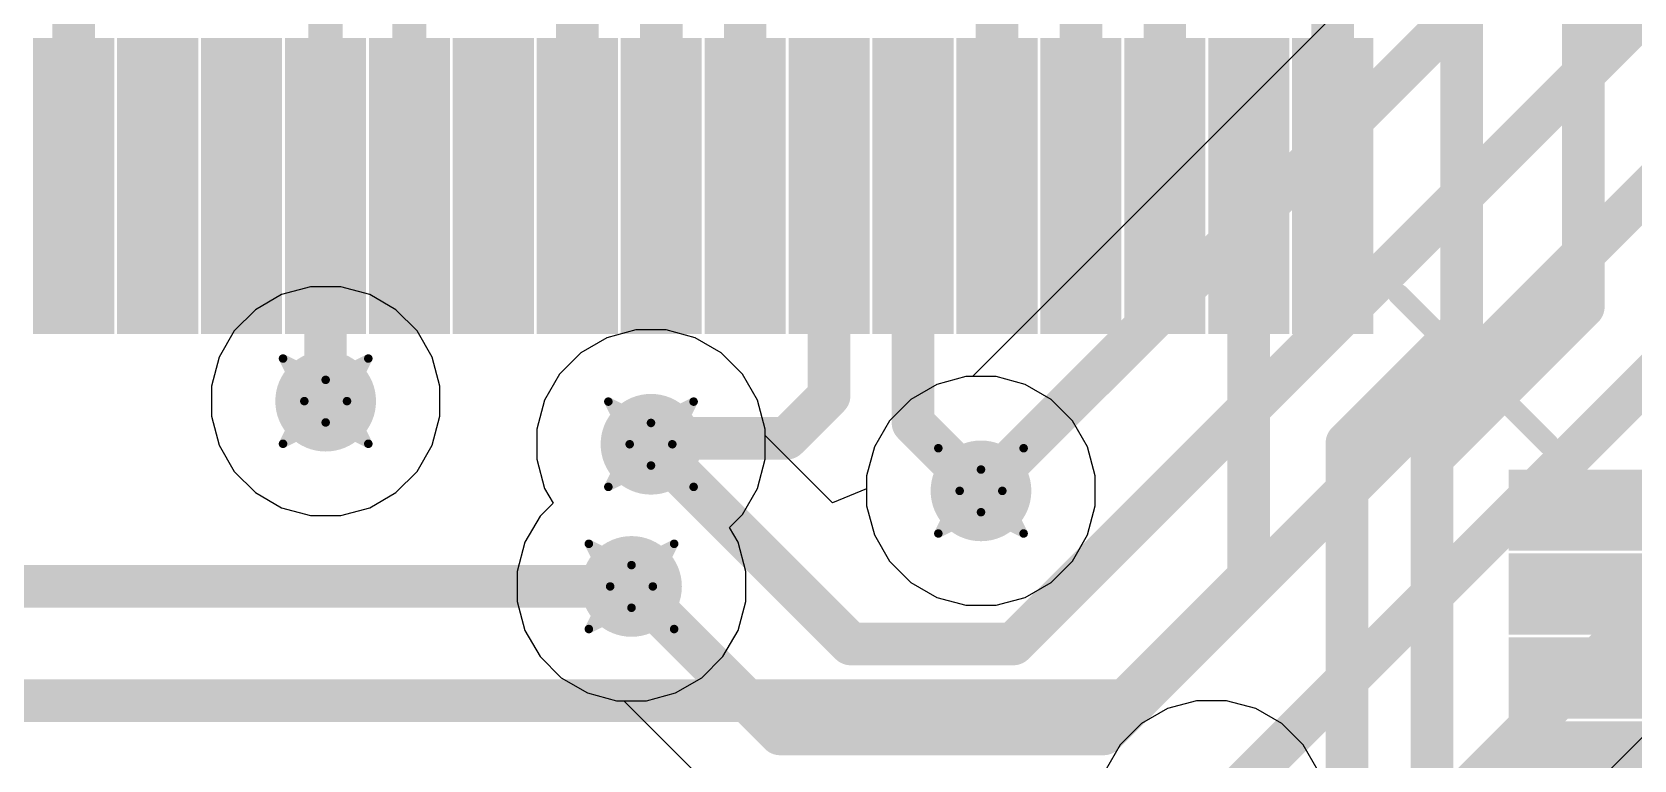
# Model space of a CAD drawing. Header units: inches. Extents: x -36 to 349, y -11 to 240.
# Drawn here: x 88.97 to 98.51, y 78.89 to 83.23 of the extents above; entities that cross this region are included whole.
import ezdxf

# ---------------------------------------------------------------- set-up
doc = ezdxf.new("R2010")
doc.units = ezdxf.units.IN
for name, color, linetype in [('Bottom Layer', 5, 'Continuous'), ('Drill Drawing', 1, 'Continuous'), ('Layer 1', 16, 'Continuous'), ('Layer 2', 76, 'Continuous'), ('Top Layer', 1, 'Continuous'), ('Top Overlay', 2, 'Continuous'), ('Top Paste', 8, 'Continuous'), ('Top Solder', 216, 'Continuous'), ('Via Holes', 16, 'Continuous')]:
    doc.layers.add(name, color=color, linetype=linetype)

# ---------------------------------------------------------------- blocks, each defined once
blk = doc.blocks.new('LQFP_144_20_20__155')
at = {"layer": 'Top Layer'}
for points in [[(1.10998508, 9.89998909), (1.10998508, 11.45998851), (1.38998452, 11.45998851), (1.38998452, 9.89998909)], [(1.61000948, 9.89998909), (1.61000948, 11.45998851), (1.89000892, 11.45998851), (1.89000892, 9.89998909)], [(2.10998308, 9.89998909), (2.10998308, 11.45998851), (2.38998252, 11.45998851), (2.38998252, 9.89998909)], [(2.61000748, 9.89998909), (2.61000748, 11.45998851), (2.89000692, 11.45998851), (2.89000692, 9.89998909)], [(3.10998108, 9.89998909), (3.10998108, 11.45998851), (3.389980519999999, 11.45998851), (3.389980519999999, 9.89998909)], [(3.61000548, 9.89998909), (3.61000548, 11.45998851), (3.89000492, 11.45998851), (3.89000492, 9.89998909)], [(4.10997908, 9.89998909), (4.10997908, 11.45998851), (4.38997852, 11.45998851), (4.38997852, 9.89998909)], [(4.61000348, 9.89998909), (4.61000348, 11.45998851), (4.89000292, 11.45998851), (4.89000292, 9.89998909)], [(5.10997708, 9.89998909), (5.10997708, 11.45998851), (5.389976519999999, 11.45998851), (5.389976519999999, 9.89998909)], [(5.61000148, 9.89998909), (5.61000148, 11.45998851), (5.890000919999999, 11.45998851), (5.890000919999999, 9.89998909)], [(6.110025879999999, 9.89998909), (6.110025879999999, 11.45998851), (6.39002532, 11.45998851), (6.39002532, 9.89998909)], [(6.609999479999999, 9.89998909), (6.609999479999999, 11.45998851), (6.889998919999999, 11.45998851), (6.889998919999999, 9.89998909)], [(7.11002388, 9.89998909), (7.11002388, 11.45998851), (7.390023319999999, 11.45998851), (7.390023319999999, 9.89998909)], [(7.60999748, 9.89998909), (7.60999748, 11.45998851), (7.88999692, 11.45998851), (7.88999692, 9.89998909)], [(8.11002188, 9.89998909), (8.11002188, 11.45998851), (8.390021319999999, 11.45998851), (8.390021319999999, 9.89998909)], [(8.60999548, 9.89998909), (8.60999548, 11.45998851), (8.88999492, 11.45998851), (8.88999492, 9.89998909)], [(9.89998909, 8.88999492), (11.45998851, 8.88999492), (11.45998851, 8.60999548), (9.89998909, 8.60999548)], [(9.89998909, 8.390021319999999), (11.45998851, 8.390021319999999), (11.45998851, 8.11002188), (9.89998909, 8.11002188)], [(9.89998909, 7.88999692), (11.45998851, 7.88999692), (11.45998851, 7.60999748), (9.89998909, 7.60999748)], [(9.89998909, 7.390023319999999), (11.45998851, 7.390023319999999), (11.45998851, 7.11002388), (9.89998909, 7.11002388)]]:
    blk.add_hatch(color=1, dxfattribs=at).paths.add_polyline_path(points)
at = {"layer": 'Top Paste'}
for points in [[(1.10998508, 9.89998909), (1.10998508, 11.45998851), (1.38998452, 11.45998851), (1.38998452, 9.89998909)], [(1.61000948, 9.89998909), (1.61000948, 11.45998851), (1.89000892, 11.45998851), (1.89000892, 9.89998909)], [(2.10998308, 9.89998909), (2.10998308, 11.45998851), (2.38998252, 11.45998851), (2.38998252, 9.89998909)], [(2.61000748, 9.89998909), (2.61000748, 11.45998851), (2.89000692, 11.45998851), (2.89000692, 9.89998909)], [(3.10998108, 9.89998909), (3.10998108, 11.45998851), (3.389980519999999, 11.45998851), (3.389980519999999, 9.89998909)], [(3.61000548, 9.89998909), (3.61000548, 11.45998851), (3.89000492, 11.45998851), (3.89000492, 9.89998909)], [(4.10997908, 9.89998909), (4.10997908, 11.45998851), (4.38997852, 11.45998851), (4.38997852, 9.89998909)], [(4.61000348, 9.89998909), (4.61000348, 11.45998851), (4.89000292, 11.45998851), (4.89000292, 9.89998909)], [(5.10997708, 9.89998909), (5.10997708, 11.45998851), (5.389976519999999, 11.45998851), (5.389976519999999, 9.89998909)], [(5.61000148, 9.89998909), (5.61000148, 11.45998851), (5.890000919999999, 11.45998851), (5.890000919999999, 9.89998909)], [(6.110025879999999, 9.89998909), (6.110025879999999, 11.45998851), (6.39002532, 11.45998851), (6.39002532, 9.89998909)], [(6.609999479999999, 9.89998909), (6.609999479999999, 11.45998851), (6.889998919999999, 11.45998851), (6.889998919999999, 9.89998909)], [(7.11002388, 9.89998909), (7.11002388, 11.45998851), (7.390023319999999, 11.45998851), (7.390023319999999, 9.89998909)], [(7.60999748, 9.89998909), (7.60999748, 11.45998851), (7.88999692, 11.45998851), (7.88999692, 9.89998909)], [(8.11002188, 9.89998909), (8.11002188, 11.45998851), (8.390021319999999, 11.45998851), (8.390021319999999, 9.89998909)], [(8.60999548, 9.89998909), (8.60999548, 11.45998851), (8.88999492, 11.45998851), (8.88999492, 9.89998909)], [(9.89998909, 8.88999492), (11.45998851, 8.88999492), (11.45998851, 8.60999548), (9.89998909, 8.60999548)], [(9.89998909, 8.390021319999999), (11.45998851, 8.390021319999999), (11.45998851, 8.11002188), (9.89998909, 8.11002188)], [(9.89998909, 7.88999692), (11.45998851, 7.88999692), (11.45998851, 7.60999748), (9.89998909, 7.60999748)], [(9.89998909, 7.390023319999999), (11.45998851, 7.390023319999999), (11.45998851, 7.11002388), (9.89998909, 7.11002388)]]:
    blk.add_hatch(color=8, dxfattribs=at).paths.add_polyline_path(points)
at = {"layer": 'Top Solder'}
for points in [[(1.00838508, 9.798389089999999), (1.00838508, 11.56158851), (1.49158452, 11.56158851), (1.49158452, 9.798389089999999)], [(1.50840948, 9.798389089999999), (1.50840948, 11.56158851), (1.99160892, 11.56158851), (1.99160892, 9.798389089999999)], [(2.00838308, 9.798389089999999), (2.00838308, 11.56158851), (2.49158252, 11.56158851), (2.49158252, 9.798389089999999)], [(2.50840748, 9.798389089999999), (2.50840748, 11.56158851), (2.99160692, 11.56158851), (2.99160692, 9.798389089999999)], [(3.00838108, 9.798389089999999), (3.00838108, 11.56158851), (3.49158052, 11.56158851), (3.49158052, 9.798389089999999)], [(3.50840548, 9.798389089999999), (3.50840548, 11.56158851), (3.99160492, 11.56158851), (3.99160492, 9.798389089999999)], [(4.00837908, 9.798389089999999), (4.00837908, 11.56158851), (4.49157852, 11.56158851), (4.49157852, 9.798389089999999)], [(4.508403479999999, 9.798389089999999), (4.508403479999999, 11.56158851), (4.991602919999999, 11.56158851), (4.991602919999999, 9.798389089999999)], [(5.00837708, 9.798389089999999), (5.00837708, 11.56158851), (5.49157652, 11.56158851), (5.49157652, 9.798389089999999)], [(5.50840148, 9.798389089999999), (5.50840148, 11.56158851), (5.99160092, 11.56158851), (5.99160092, 9.798389089999999)], [(6.008425879999999, 9.798389089999999), (6.008425879999999, 11.56158851), (6.49162532, 11.56158851), (6.49162532, 9.798389089999999)], [(6.50839948, 9.798389089999999), (6.50839948, 11.56158851), (6.991598919999999, 11.56158851), (6.991598919999999, 9.798389089999999)], [(7.00842388, 9.798389089999999), (7.00842388, 11.56158851), (7.491623319999999, 11.56158851), (7.491623319999999, 9.798389089999999)], [(7.508397479999999, 9.798389089999999), (7.508397479999999, 11.56158851), (7.99159692, 11.56158851), (7.99159692, 9.798389089999999)], [(8.00842188, 9.798389089999999), (8.00842188, 11.56158851), (8.49162132, 11.56158851), (8.49162132, 9.798389089999999)], [(8.508395479999999, 9.798389089999999), (8.508395479999999, 11.56158851), (8.991594919999999, 11.56158851), (8.991594919999999, 9.798389089999999)], [(9.798389089999999, 8.991594919999999), (11.56158851, 8.991594919999999), (11.56158851, 8.508395479999999), (9.798389089999999, 8.508395479999999)], [(9.798389089999999, 8.49162132), (11.56158851, 8.49162132), (11.56158851, 8.00842188), (9.798389089999999, 8.00842188)], [(9.798389089999999, 7.99159692), (11.56158851, 7.99159692), (11.56158851, 7.508397479999999), (9.798389089999999, 7.508397479999999)], [(9.798389089999999, 7.491623319999999), (11.56158851, 7.491623319999999), (11.56158851, 7.00842388), (9.798389089999999, 7.00842388)]]:
    blk.add_hatch(color=216, dxfattribs=at).paths.add_polyline_path(points)
at = {"layer": 'Top Overlay'}
blk.add_lwpolyline([(9.143999999999998, 10.033, 0.127, 0.127, 0), (10.033, 9.143999999999998, 0.127, 0.127, 0)], format="xyseb", dxfattribs=at)
for points in [[(9.11225, 10.033, 0.0635, 0.0635, 1), (9.17575, 10.033, 0.0635, 0.0635, 1)], [(10.00125, 9.143999999999998, 0.0635, 0.0635, 1), (10.06475, 9.143999999999998, 0.0635, 0.0635, 1)]]:
    blk.add_lwpolyline(points, format="xyseb", close=True, dxfattribs=at)

msp = doc.modelspace()

# ---------------------------------------------------------------- hatches: boundary and pattern name
at = {"layer": 'Bottom Layer'}
h = msp.add_hatch(color=5, dxfattribs=at)
edge = h.paths.add_edge_path()
edge.add_arc((90.72024782, 81.02704139999999), 0.2999994, 0, 360)
h = msp.add_hatch(color=5, dxfattribs=at)
edge = h.paths.add_edge_path()
edge.add_arc((92.65822972, 80.77021183999999), 0.2999994, 0, 360)
h = msp.add_hatch(color=5, dxfattribs=at)
edge = h.paths.add_edge_path()
edge.add_arc((94.62399921999999, 80.4926), 0.2999994, 0, 360)
h = msp.add_hatch(color=5, dxfattribs=at)
edge = h.paths.add_edge_path()
edge.add_arc((92.54212124, 79.92324122), 0.2999994, 0, 360)
at = {"layer": 'Layer 1'}
h = msp.add_hatch(color=16, dxfattribs=at)
edge = h.paths.add_edge_path()
edge.add_arc((90.72024782, 81.02704139999999), 0.2999994, 0, 360)
h = msp.add_hatch(color=16, dxfattribs=at)
edge = h.paths.add_edge_path()
edge.add_arc((92.65822972, 80.77021183999999), 0.2999994, 0, 360)
h = msp.add_hatch(color=16, dxfattribs=at)
edge = h.paths.add_edge_path()
edge.add_arc((94.62399921999999, 80.4926), 0.2999994, 0, 360)
h = msp.add_hatch(color=16, dxfattribs=at)
edge = h.paths.add_edge_path()
edge.add_arc((92.54212124, 79.92324122), 0.2999994, 0, 360)
at = {"layer": 'Layer 2'}
h = msp.add_hatch(color=76, dxfattribs=at)
edge = h.paths.add_edge_path()
edge.add_arc((90.72024782, 81.02704139999999), 0.2999994, 0, 360)
h = msp.add_hatch(color=76, dxfattribs=at)
edge = h.paths.add_edge_path()
edge.add_arc((92.65822972, 80.77021183999999), 0.2999994, 0, 360)
h = msp.add_hatch(color=76, dxfattribs=at)
edge = h.paths.add_edge_path()
edge.add_arc((94.62399921999999, 80.4926), 0.2999994, 0, 360)
h = msp.add_hatch(color=76, dxfattribs=at)
edge = h.paths.add_edge_path()
edge.add_arc((92.54212124, 79.92324122), 0.2999994, 0, 360)
at = {"layer": 'Top Layer'}
h = msp.add_hatch(color=1, dxfattribs=at)
edge = h.paths.add_edge_path()
edge.add_arc((90.72024782, 81.02704139999999), 0.2999994, 0, 360)
h = msp.add_hatch(color=1, dxfattribs=at)
edge = h.paths.add_edge_path()
edge.add_arc((92.65822972, 80.77021183999999), 0.2999994, 0, 360)
h = msp.add_hatch(color=1, dxfattribs=at)
edge = h.paths.add_edge_path()
edge.add_arc((94.62399921999999, 80.4926), 0.2999994, 0, 360)
h = msp.add_hatch(color=1, dxfattribs=at)
edge = h.paths.add_edge_path()
edge.add_arc((92.54212124, 79.92324122), 0.2999994, 0, 360)
at = {"layer": 'Via Holes'}
h = msp.add_hatch(color=7, dxfattribs=at)
edge = h.paths.add_edge_path()
edge.add_arc((90.72024782, 81.02704139999999), 0.1499997, 0, 360)
h = msp.add_hatch(color=7, dxfattribs=at)
edge = h.paths.add_edge_path()
edge.add_arc((92.65822972, 80.77021183999999), 0.1499997, 0, 360)
h = msp.add_hatch(color=7, dxfattribs=at)
edge = h.paths.add_edge_path()
edge.add_arc((94.62399921999999, 80.4926), 0.1499997, 0, 360)
h = msp.add_hatch(color=7, dxfattribs=at)
edge = h.paths.add_edge_path()
edge.add_arc((92.54212124, 79.92324122), 0.1499997, 0, 360)

# ---------------------------------------------------------------- linework, layer by layer
at = {"layer": 'Bottom Layer'}
for p, q in [((97.82447033999999, 84.42556648), (94.57250325999999, 81.1735994)), ((97.07141876, 77.53392418), (101.3346208, 81.79712875999999)), ((90.63059344, 81.70804079999999), (90.45739084, 81.66163245999999)), ((90.8099022, 81.70804079999999), (90.63059344, 81.70804079999999)), ((90.9831048, 81.66163245999999), (90.8099022, 81.70804079999999)), ((90.45739084, 81.66163245999999), (90.30210285999999, 81.57197808)), ((91.13839277999999, 81.57197808), (90.9831048, 81.66163245999999)), ((90.30210285999999, 81.57197808), (90.17531113999999, 81.44518636)), ((91.26518449999999, 81.44518636), (91.13839277999999, 81.57197808)), ((90.17531113999999, 81.44518636), (90.08565675999999, 81.28989838)), ((91.35483888, 81.28989838), (91.26518449999999, 81.44518636)), ((92.39537273999998, 81.40480289999999), (92.24008476, 81.31514852)), ((92.56857534, 81.45121123999999), (92.39537273999998, 81.40480289999999)), ((92.7478841, 81.45121123999999), (92.56857534, 81.45121123999999)), ((92.92108669999999, 81.40480289999999), (92.7478841, 81.45121123999999)), ((93.07637468, 81.31514852), (92.92108669999999, 81.40480289999999)), ((92.24008476, 81.31514852), (92.11329304, 81.1883568)), ((93.2031664, 81.1883568), (93.07637468, 81.31514852)), ((90.08565675999999, 81.28989838), (90.03924841999999, 81.11669578)), ((91.40124721999999, 81.11669578), (91.35483888, 81.28989838)), ((90.03924841999999, 81.11669578), (90.03924841999999, 80.93738701999999)), ((91.40124721999999, 80.93738701999999), (91.40124721999999, 81.11669578)), ((92.11329304, 81.1883568), (92.02363865999999, 81.03306882)), ((93.29282078, 81.03306882), (93.2031664, 81.1883568)), ((94.36114223999999, 81.12719106), (94.20585426, 81.03753668)), ((94.53434484, 81.1735994), (94.36114223999999, 81.12719106)), ((94.57250325999999, 81.1735994), (94.53434484, 81.1735994)), ((92.02363865999999, 81.03306882), (91.97723032, 80.85986622)), ((93.33922912, 80.85986622), (93.29282078, 81.03306882)), ((94.20585426, 81.03753668), (94.07906254, 80.91074496)), ((90.03924841999999, 80.93738701999999), (90.08565675999999, 80.76418441999999)), ((91.35483888, 80.76418441999999), (91.40124721999999, 80.93738701999999)), ((91.97723032, 80.85986622), (91.97723032, 80.68055745999999)), ((93.33922912, 80.82171034), (93.33922912, 80.85986622)), ((94.07906254, 80.91074496), (93.98940816, 80.75545697999999)), ((90.08565675999999, 80.76418441999999), (90.17531113999999, 80.60889644)), ((91.26518449999999, 80.60889644), (91.35483888, 80.76418441999999)), ((93.74000047999999, 80.42093898), (93.33922912, 80.82171034)), ((93.98940816, 80.75545697999999), (93.94299982, 80.58225438)), ((91.97723032, 80.68055745999999), (92.02363865999999, 80.50735485999999)), ((90.17531113999999, 80.60889644), (90.30210285999999, 80.48210472)), ((91.13839277999999, 80.48210472), (91.26518449999999, 80.60889644)), ((93.94299982, 80.58225438), (93.94299982, 80.50502568)), ((90.30210285999999, 80.48210472), (90.45739084, 80.39245034)), ((90.9831048, 80.39245034), (91.13839277999999, 80.48210472)), ((92.02363865999999, 80.50735485999999), (92.07470536, 80.41890698)), ((93.94299982, 80.50502568), (93.74000047999999, 80.42093898)), ((90.45739084, 80.39245034), (90.63059344, 80.346042)), ((90.8099022, 80.346042), (90.9831048, 80.39245034)), ((92.07470536, 80.41890698), (91.99718456, 80.34138618)), ((90.63059344, 80.346042), (90.8099022, 80.346042)), ((91.99718456, 80.34138618), (91.90753018, 80.18609819999999)), ((91.90753018, 80.18609819999999), (91.86112184, 80.0128956)), ((91.86112184, 80.0128956), (91.86112184, 79.83358684)), ((91.86112184, 79.83358684), (91.90753018, 79.66038424)), ((91.90753018, 79.66038424), (91.99718456, 79.50509625999999)), ((91.99718456, 79.50509625999999), (92.12397628, 79.37830453999999)), ((92.12397628, 79.37830453999999), (92.27926425999999, 79.28865016)), ((92.27926425999999, 79.28865016), (92.45246685999999, 79.24224181999999)), ((92.45246685999999, 79.24224181999999), (92.4973258, 79.24224181999999)), ((92.4973258, 79.24224181999999), (93.06117786, 78.67838976))]:
    msp.add_line(p, q, dxfattribs=at)
for points in [[(94.62399921999999, 80.4926, 0.254, 0.254, 0), (99.05314961999999, 84.9217504, 0.254, 0.254, 0)], [(94.81672426, 79.58058759999999, 0.254, 0.254, 0), (99.50897802, 84.27284135999999, 0.254, 0.254, 0)], [(95.35404602, 79.04463743999999, 0.254, 0.254, 0), (99.97151201999999, 83.66210344, 0.254, 0.254, 0)], [(95.99770233999999, 78.56125512, 0.254, 0.254, 0), (100.44571986, 83.00927263999999, 0.254, 0.254, 0)], [(96.42739922, 77.6224, 0.254, 0.254, 0), (101.1200797, 82.31508047999999, 0.254, 0.254, 0)], [(92.65822972, 80.77021183999999, 0.254, 0.254, 0), (92.65823225999999, 80.77021183999999, 0.254, 0.254, 0)], [(92.65823225999999, 80.77021183999999, 0.254, 0.254, 0), (93.84785649999999, 79.58058759999999, 0.254, 0.254, 0)], [(92.54212124, 79.92324122, 0.254, 0.254, 0), (92.54882176, 79.92324122, 0.254, 0.254, 0)], [(92.54882176, 79.92324122, 0.254, 0.254, 0), (93.42742553999999, 79.04463743999999, 0.254, 0.254, 0)], [(93.84785649999999, 79.58058759999999, 0.254, 0.254, 0), (94.81672426, 79.58058759999999, 0.254, 0.254, 0)], [(93.42742553999999, 79.04463743999999, 0.254, 0.254, 0), (95.35404602, 79.04463743999999, 0.254, 0.254, 0)]]:
    msp.add_lwpolyline(points, format="xyseb", dxfattribs=at)
for points in [[(92.59472972, 80.77021183999999, 0.127, 0.127, 1), (92.72172972, 80.77021183999999, 0.127, 0.127, 1)], [(92.59473225999999, 80.77021183999999, 0.127, 0.127, 1), (92.72173226, 80.77021183999999, 0.127, 0.127, 1)], [(92.59473225999999, 80.77021183999999, 0.127, 0.127, 1), (92.72173226, 80.77021183999999, 0.127, 0.127, 1)], [(94.56049922, 80.4926, 0.127, 0.127, 1), (94.68749921999999, 80.4926, 0.127, 0.127, 1)], [(92.47862124, 79.92324122, 0.127, 0.127, 1), (92.60562123999999, 79.92324122, 0.127, 0.127, 1)], [(92.48532175999999, 79.92324122, 0.127, 0.127, 1), (92.61232175999999, 79.92324122, 0.127, 0.127, 1)], [(92.48532175999999, 79.92324122, 0.127, 0.127, 1), (92.61232175999999, 79.92324122, 0.127, 0.127, 1)], [(93.7843565, 79.58058759999999, 0.127, 0.127, 1), (93.9113565, 79.58058759999999, 0.127, 0.127, 1)], [(93.7843565, 79.58058759999999, 0.127, 0.127, 1), (93.9113565, 79.58058759999999, 0.127, 0.127, 1)], [(94.75322426, 79.58058759999999, 0.127, 0.127, 1), (94.88022425999999, 79.58058759999999, 0.127, 0.127, 1)], [(94.75322426, 79.58058759999999, 0.127, 0.127, 1), (94.88022425999999, 79.58058759999999, 0.127, 0.127, 1)], [(93.36392554, 79.04463743999999, 0.127, 0.127, 1), (93.49092554, 79.04463743999999, 0.127, 0.127, 1)], [(93.36392554, 79.04463743999999, 0.127, 0.127, 1), (93.49092554, 79.04463743999999, 0.127, 0.127, 1)], [(95.29054602, 79.04463743999999, 0.127, 0.127, 1), (95.41754601999999, 79.04463743999999, 0.127, 0.127, 1)], [(95.29054602, 79.04463743999999, 0.127, 0.127, 1), (95.41754601999999, 79.04463743999999, 0.127, 0.127, 1)]]:
    msp.add_lwpolyline(points, format="xyseb", close=True, dxfattribs=at)
at = {"layer": 'Drill Drawing'}
for points in [[(90.46624782, 81.28104139999999, 0.0508, 0.0508, 0), (90.72024782, 81.1540414, 0.0508, 0.0508, 0)], [(90.46624782, 81.28104139999999, 0.0508, 0.0508, 0), (90.59324782, 81.02704139999999, 0.0508, 0.0508, 0)], [(90.72024782, 81.1540414, 0.0508, 0.0508, 0), (90.97424782, 81.28104139999999, 0.0508, 0.0508, 0)], [(90.84724781999999, 81.02704139999999, 0.0508, 0.0508, 0), (90.97424782, 81.28104139999999, 0.0508, 0.0508, 0)], [(90.46624782, 80.7730414, 0.0508, 0.0508, 0), (90.59324782, 81.02704139999999, 0.0508, 0.0508, 0)], [(90.84724781999999, 81.02704139999999, 0.0508, 0.0508, 0), (90.97424782, 80.7730414, 0.0508, 0.0508, 0)], [(92.40422971999999, 81.02421183999999, 0.0508, 0.0508, 0), (92.65822972, 80.89721184, 0.0508, 0.0508, 0)], [(92.40422971999999, 81.02421183999999, 0.0508, 0.0508, 0), (92.53122972, 80.77021183999999, 0.0508, 0.0508, 0)], [(92.65822972, 80.89721184, 0.0508, 0.0508, 0), (92.91222971999998, 81.02421183999999, 0.0508, 0.0508, 0)], [(92.78522971999999, 80.77021183999999, 0.0508, 0.0508, 0), (92.91222971999998, 81.02421183999999, 0.0508, 0.0508, 0)], [(90.46624782, 80.7730414, 0.0508, 0.0508, 0), (90.72024782, 80.90004139999999, 0.0508, 0.0508, 0)], [(90.72024782, 80.90004139999999, 0.0508, 0.0508, 0), (90.97424782, 80.7730414, 0.0508, 0.0508, 0)], [(92.40422971999999, 80.51621184, 0.0508, 0.0508, 0), (92.53122972, 80.77021183999999, 0.0508, 0.0508, 0)], [(92.78522971999999, 80.77021183999999, 0.0508, 0.0508, 0), (92.91222971999998, 80.51621184, 0.0508, 0.0508, 0)], [(94.36999922, 80.74659999999999, 0.0508, 0.0508, 0), (94.62399921999999, 80.61959999999999, 0.0508, 0.0508, 0)], [(94.36999922, 80.74659999999999, 0.0508, 0.0508, 0), (94.49699921999999, 80.4926, 0.0508, 0.0508, 0)], [(94.62399921999999, 80.61959999999999, 0.0508, 0.0508, 0), (94.87799921999999, 80.74659999999999, 0.0508, 0.0508, 0)], [(94.75099922, 80.4926, 0.0508, 0.0508, 0), (94.87799921999999, 80.74659999999999, 0.0508, 0.0508, 0)], [(92.40422971999999, 80.51621184, 0.0508, 0.0508, 0), (92.65822972, 80.64321183999999, 0.0508, 0.0508, 0)], [(92.65822972, 80.64321183999999, 0.0508, 0.0508, 0), (92.91222971999998, 80.51621184, 0.0508, 0.0508, 0)], [(94.36999922, 80.23859999999999, 0.0508, 0.0508, 0), (94.49699921999999, 80.4926, 0.0508, 0.0508, 0)], [(94.75099922, 80.4926, 0.0508, 0.0508, 0), (94.87799921999999, 80.23859999999999, 0.0508, 0.0508, 0)], [(94.36999922, 80.23859999999999, 0.0508, 0.0508, 0), (94.62399921999999, 80.3656, 0.0508, 0.0508, 0)], [(94.62399921999999, 80.3656, 0.0508, 0.0508, 0), (94.87799921999999, 80.23859999999999, 0.0508, 0.0508, 0)], [(92.28812124, 80.17724122, 0.0508, 0.0508, 0), (92.54212124, 80.05024122, 0.0508, 0.0508, 0)], [(92.28812124, 80.17724122, 0.0508, 0.0508, 0), (92.41512124, 79.92324122, 0.0508, 0.0508, 0)], [(92.54212124, 80.05024122, 0.0508, 0.0508, 0), (92.79612123999999, 80.17724122, 0.0508, 0.0508, 0)], [(92.66912124, 79.92324122, 0.0508, 0.0508, 0), (92.79612123999999, 80.17724122, 0.0508, 0.0508, 0)], [(92.28812124, 79.66924121999999, 0.0508, 0.0508, 0), (92.41512124, 79.92324122, 0.0508, 0.0508, 0)], [(92.66912124, 79.92324122, 0.0508, 0.0508, 0), (92.79612123999999, 79.66924121999999, 0.0508, 0.0508, 0)], [(92.28812124, 79.66924121999999, 0.0508, 0.0508, 0), (92.54212124, 79.79624122, 0.0508, 0.0508, 0)], [(92.54212124, 79.79624122, 0.0508, 0.0508, 0), (92.79612123999999, 79.66924121999999, 0.0508, 0.0508, 0)]]:
    msp.add_lwpolyline(points, format="xyseb", dxfattribs=at)
for points in [[(90.45354782, 81.28104139999999, 0.0254, 0.0254, 1), (90.47894781999999, 81.28104139999999, 0.0254, 0.0254, 1)], [(90.45354782, 81.28104139999999, 0.0254, 0.0254, 1), (90.47894781999999, 81.28104139999999, 0.0254, 0.0254, 1)], [(90.96154781999999, 81.28104139999999, 0.0254, 0.0254, 1), (90.98694782, 81.28104139999999, 0.0254, 0.0254, 1)], [(90.96154781999999, 81.28104139999999, 0.0254, 0.0254, 1), (90.98694782, 81.28104139999999, 0.0254, 0.0254, 1)], [(90.70754781999999, 81.1540414, 0.0254, 0.0254, 1), (90.73294781999999, 81.1540414, 0.0254, 0.0254, 1)], [(90.70754781999999, 81.1540414, 0.0254, 0.0254, 1), (90.73294781999999, 81.1540414, 0.0254, 0.0254, 1)], [(90.58054781999999, 81.02704139999999, 0.0254, 0.0254, 1), (90.60594782, 81.02704139999999, 0.0254, 0.0254, 1)], [(90.58054781999999, 81.02704139999999, 0.0254, 0.0254, 1), (90.60594782, 81.02704139999999, 0.0254, 0.0254, 1)], [(90.83454782, 81.02704139999999, 0.0254, 0.0254, 1), (90.85994782, 81.02704139999999, 0.0254, 0.0254, 1)], [(90.83454782, 81.02704139999999, 0.0254, 0.0254, 1), (90.85994782, 81.02704139999999, 0.0254, 0.0254, 1)], [(92.39152972, 81.02421183999999, 0.0254, 0.0254, 1), (92.41692972, 81.02421183999999, 0.0254, 0.0254, 1)], [(92.39152972, 81.02421183999999, 0.0254, 0.0254, 1), (92.41692972, 81.02421183999999, 0.0254, 0.0254, 1)], [(92.89952972, 81.02421183999999, 0.0254, 0.0254, 1), (92.92492972, 81.02421183999999, 0.0254, 0.0254, 1)], [(92.89952972, 81.02421183999999, 0.0254, 0.0254, 1), (92.92492972, 81.02421183999999, 0.0254, 0.0254, 1)], [(90.70754781999999, 80.90004139999999, 0.0254, 0.0254, 1), (90.73294781999999, 80.90004139999999, 0.0254, 0.0254, 1)], [(90.70754781999999, 80.90004139999999, 0.0254, 0.0254, 1), (90.73294781999999, 80.90004139999999, 0.0254, 0.0254, 1)], [(92.64552971999998, 80.89721184, 0.0254, 0.0254, 1), (92.67092972, 80.89721184, 0.0254, 0.0254, 1)], [(92.64552971999998, 80.89721184, 0.0254, 0.0254, 1), (92.67092972, 80.89721184, 0.0254, 0.0254, 1)], [(90.45354782, 80.7730414, 0.0254, 0.0254, 1), (90.47894781999999, 80.7730414, 0.0254, 0.0254, 1)], [(90.45354782, 80.7730414, 0.0254, 0.0254, 1), (90.47894781999999, 80.7730414, 0.0254, 0.0254, 1)], [(90.96154781999999, 80.7730414, 0.0254, 0.0254, 1), (90.98694782, 80.7730414, 0.0254, 0.0254, 1)], [(90.96154781999999, 80.7730414, 0.0254, 0.0254, 1), (90.98694782, 80.7730414, 0.0254, 0.0254, 1)], [(92.51852971999999, 80.77021183999999, 0.0254, 0.0254, 1), (92.54392972, 80.77021183999999, 0.0254, 0.0254, 1)], [(92.51852971999999, 80.77021183999999, 0.0254, 0.0254, 1), (92.54392972, 80.77021183999999, 0.0254, 0.0254, 1)], [(92.77252972, 80.77021183999999, 0.0254, 0.0254, 1), (92.79792972, 80.77021183999999, 0.0254, 0.0254, 1)], [(92.77252972, 80.77021183999999, 0.0254, 0.0254, 1), (92.79792972, 80.77021183999999, 0.0254, 0.0254, 1)], [(94.35729921999999, 80.74659999999999, 0.0254, 0.0254, 1), (94.38269921999999, 80.74659999999999, 0.0254, 0.0254, 1)], [(94.35729921999999, 80.74659999999999, 0.0254, 0.0254, 1), (94.38269921999999, 80.74659999999999, 0.0254, 0.0254, 1)], [(94.86529922, 80.74659999999999, 0.0254, 0.0254, 1), (94.89069922, 80.74659999999999, 0.0254, 0.0254, 1)], [(94.86529922, 80.74659999999999, 0.0254, 0.0254, 1), (94.89069922, 80.74659999999999, 0.0254, 0.0254, 1)], [(92.64552971999998, 80.64321183999999, 0.0254, 0.0254, 1), (92.67092972, 80.64321183999999, 0.0254, 0.0254, 1)], [(92.64552971999998, 80.64321183999999, 0.0254, 0.0254, 1), (92.67092972, 80.64321183999999, 0.0254, 0.0254, 1)], [(94.61129921999999, 80.61959999999999, 0.0254, 0.0254, 1), (94.63669922, 80.61959999999999, 0.0254, 0.0254, 1)], [(94.61129921999999, 80.61959999999999, 0.0254, 0.0254, 1), (94.63669922, 80.61959999999999, 0.0254, 0.0254, 1)], [(92.39152972, 80.51621184, 0.0254, 0.0254, 1), (92.41692972, 80.51621184, 0.0254, 0.0254, 1)], [(92.39152972, 80.51621184, 0.0254, 0.0254, 1), (92.41692972, 80.51621184, 0.0254, 0.0254, 1)], [(92.89952972, 80.51621184, 0.0254, 0.0254, 1), (92.92492972, 80.51621184, 0.0254, 0.0254, 1)], [(92.89952972, 80.51621184, 0.0254, 0.0254, 1), (92.92492972, 80.51621184, 0.0254, 0.0254, 1)], [(94.48429922, 80.4926, 0.0254, 0.0254, 1), (94.50969922, 80.4926, 0.0254, 0.0254, 1)], [(94.48429922, 80.4926, 0.0254, 0.0254, 1), (94.50969922, 80.4926, 0.0254, 0.0254, 1)], [(94.73829921999999, 80.4926, 0.0254, 0.0254, 1), (94.76369921999999, 80.4926, 0.0254, 0.0254, 1)], [(94.73829921999999, 80.4926, 0.0254, 0.0254, 1), (94.76369921999999, 80.4926, 0.0254, 0.0254, 1)], [(94.61129921999999, 80.3656, 0.0254, 0.0254, 1), (94.63669922, 80.3656, 0.0254, 0.0254, 1)], [(94.61129921999999, 80.3656, 0.0254, 0.0254, 1), (94.63669922, 80.3656, 0.0254, 0.0254, 1)], [(94.35729921999999, 80.23859999999999, 0.0254, 0.0254, 1), (94.38269921999999, 80.23859999999999, 0.0254, 0.0254, 1)], [(94.35729921999999, 80.23859999999999, 0.0254, 0.0254, 1), (94.38269921999999, 80.23859999999999, 0.0254, 0.0254, 1)], [(94.86529922, 80.23859999999999, 0.0254, 0.0254, 1), (94.89069922, 80.23859999999999, 0.0254, 0.0254, 1)], [(94.86529922, 80.23859999999999, 0.0254, 0.0254, 1), (94.89069922, 80.23859999999999, 0.0254, 0.0254, 1)], [(92.27542124, 80.17724122, 0.0254, 0.0254, 1), (92.30082123999999, 80.17724122, 0.0254, 0.0254, 1)], [(92.27542124, 80.17724122, 0.0254, 0.0254, 1), (92.30082123999999, 80.17724122, 0.0254, 0.0254, 1)], [(92.78342124, 80.17724122, 0.0254, 0.0254, 1), (92.80882124, 80.17724122, 0.0254, 0.0254, 1)], [(92.78342124, 80.17724122, 0.0254, 0.0254, 1), (92.80882124, 80.17724122, 0.0254, 0.0254, 1)], [(92.52942123999999, 80.05024122, 0.0254, 0.0254, 1), (92.55482124, 80.05024122, 0.0254, 0.0254, 1)], [(92.52942123999999, 80.05024122, 0.0254, 0.0254, 1), (92.55482124, 80.05024122, 0.0254, 0.0254, 1)], [(92.40242124, 79.92324122, 0.0254, 0.0254, 1), (92.42782123999999, 79.92324122, 0.0254, 0.0254, 1)], [(92.40242124, 79.92324122, 0.0254, 0.0254, 1), (92.42782123999999, 79.92324122, 0.0254, 0.0254, 1)], [(92.65642124, 79.92324122, 0.0254, 0.0254, 1), (92.68182123999999, 79.92324122, 0.0254, 0.0254, 1)], [(92.65642124, 79.92324122, 0.0254, 0.0254, 1), (92.68182123999999, 79.92324122, 0.0254, 0.0254, 1)], [(92.52942123999999, 79.79624122, 0.0254, 0.0254, 1), (92.55482124, 79.79624122, 0.0254, 0.0254, 1)], [(92.52942123999999, 79.79624122, 0.0254, 0.0254, 1), (92.55482124, 79.79624122, 0.0254, 0.0254, 1)], [(92.27542124, 79.66924121999999, 0.0254, 0.0254, 1), (92.30082123999999, 79.66924121999999, 0.0254, 0.0254, 1)], [(92.27542124, 79.66924121999999, 0.0254, 0.0254, 1), (92.30082123999999, 79.66924121999999, 0.0254, 0.0254, 1)], [(92.78342124, 79.66924121999999, 0.0254, 0.0254, 1), (92.80882124, 79.66924121999999, 0.0254, 0.0254, 1)], [(92.78342124, 79.66924121999999, 0.0254, 0.0254, 1), (92.80882124, 79.66924121999999, 0.0254, 0.0254, 1)]]:
    msp.add_lwpolyline(points, format="xyseb", close=True, dxfattribs=at)
at = {"layer": 'Layer 1'}
for p, q in [((90.63059344, 81.70804079999999), (90.45739084, 81.66163245999999)), ((90.8099022, 81.70804079999999), (90.63059344, 81.70804079999999)), ((90.9831048, 81.66163245999999), (90.8099022, 81.70804079999999)), ((90.45739084, 81.66163245999999), (90.30210285999999, 81.57197808)), ((91.13839277999999, 81.57197808), (90.9831048, 81.66163245999999)), ((90.30210285999999, 81.57197808), (90.17531113999999, 81.44518636)), ((91.26518449999999, 81.44518636), (91.13839277999999, 81.57197808)), ((90.17531113999999, 81.44518636), (90.08565675999999, 81.28989838)), ((91.35483888, 81.28989838), (91.26518449999999, 81.44518636)), ((92.39537273999998, 81.40480289999999), (92.24008476, 81.31514852)), ((92.56857534, 81.45121123999999), (92.39537273999998, 81.40480289999999)), ((92.7478841, 81.45121123999999), (92.56857534, 81.45121123999999)), ((92.92108669999999, 81.40480289999999), (92.7478841, 81.45121123999999)), ((93.07637468, 81.31514852), (92.92108669999999, 81.40480289999999)), ((92.24008476, 81.31514852), (92.11329304, 81.1883568)), ((93.2031664, 81.1883568), (93.07637468, 81.31514852)), ((90.08565675999999, 81.28989838), (90.03924841999999, 81.11669578)), ((91.40124721999999, 81.11669578), (91.35483888, 81.28989838)), ((90.03924841999999, 81.11669578), (90.03924841999999, 80.93738701999999)), ((91.40124721999999, 80.93738701999999), (91.40124721999999, 81.11669578)), ((92.11329304, 81.1883568), (92.02363865999999, 81.03306882)), ((93.29282078, 81.03306882), (93.2031664, 81.1883568)), ((94.36114223999999, 81.12719106), (94.20585426, 81.03753668)), ((94.53434484, 81.1735994), (94.36114223999999, 81.12719106)), ((94.71365359999999, 81.1735994), (94.53434484, 81.1735994)), ((94.8868562, 81.12719106), (94.71365359999999, 81.1735994)), ((95.04214418, 81.03753668), (94.8868562, 81.12719106)), ((92.02363865999999, 81.03306882), (91.97723032, 80.85986622)), ((93.33922912, 80.85986622), (93.29282078, 81.03306882)), ((94.20585426, 81.03753668), (94.07906254, 80.91074496)), ((95.1689359, 80.91074496), (95.04214418, 81.03753668)), ((90.03924841999999, 80.93738701999999), (90.08565675999999, 80.76418441999999)), ((91.35483888, 80.76418441999999), (91.40124721999999, 80.93738701999999)), ((91.97723032, 80.85986622), (91.97723032, 80.68055745999999)), ((93.33922912, 80.68055745999999), (93.33922912, 80.85986622)), ((94.07906254, 80.91074496), (93.98940816, 80.75545697999999)), ((95.25859027999999, 80.75545697999999), (95.1689359, 80.91074496)), ((90.08565675999999, 80.76418441999999), (90.17531113999999, 80.60889644)), ((91.26518449999999, 80.60889644), (91.35483888, 80.76418441999999)), ((93.98940816, 80.75545697999999), (93.94299982, 80.58225438)), ((95.30499861999999, 80.58225438), (95.25859027999999, 80.75545697999999)), ((91.97723032, 80.68055745999999), (92.02363865999999, 80.50735485999999)), ((93.29282078, 80.50735485999999), (93.33922912, 80.68055745999999)), ((90.17531113999999, 80.60889644), (90.30210285999999, 80.48210472)), ((91.13839277999999, 80.48210472), (91.26518449999999, 80.60889644)), ((93.94299982, 80.58225438), (93.94299982, 80.40294562)), ((95.30499861999999, 80.40294562), (95.30499861999999, 80.58225438)), ((90.30210285999999, 80.48210472), (90.45739084, 80.39245034)), ((90.9831048, 80.39245034), (91.13839277999999, 80.48210472)), ((92.02363865999999, 80.50735485999999), (92.07470536, 80.41890698)), ((93.2031664, 80.35206688), (93.29282078, 80.50735485999999)), ((90.45739084, 80.39245034), (90.63059344, 80.346042)), ((90.8099022, 80.346042), (90.9831048, 80.39245034)), ((92.07470536, 80.41890698), (91.99718456, 80.34138618)), ((93.1256456, 80.27454608), (93.2031664, 80.35206688)), ((93.94299982, 80.40294562), (93.98940816, 80.22974301999999)), ((95.25859027999999, 80.22974301999999), (95.30499861999999, 80.40294562)), ((90.63059344, 80.346042), (90.8099022, 80.346042)), ((91.99718456, 80.34138618), (91.90753018, 80.18609819999999)), ((93.17671229999999, 80.18609819999999), (93.1256456, 80.27454608)), ((91.90753018, 80.18609819999999), (91.86112184, 80.0128956)), ((93.22312063999999, 80.0128956), (93.17671229999999, 80.18609819999999)), ((93.98940816, 80.22974301999999), (94.07906254, 80.07445504)), ((95.1689359, 80.07445504), (95.25859027999999, 80.22974301999999)), ((94.07906254, 80.07445504), (94.20585426, 79.94766332)), ((95.04214418, 79.94766332), (95.1689359, 80.07445504)), ((91.86112184, 80.0128956), (91.86112184, 79.83358684)), ((93.22312063999999, 79.83358684), (93.22312063999999, 80.0128956)), ((94.20585426, 79.94766332), (94.36114223999999, 79.85800893999999)), ((94.8868562, 79.85800893999999), (95.04214418, 79.94766332)), ((91.86112184, 79.83358684), (91.90753018, 79.66038424)), ((93.17671229999999, 79.66038424), (93.22312063999999, 79.83358684)), ((94.36114223999999, 79.85800893999999), (94.53434484, 79.8116006)), ((94.53434484, 79.8116006), (94.71365359999999, 79.8116006)), ((94.71365359999999, 79.8116006), (94.8868562, 79.85800893999999)), ((91.90753018, 79.66038424), (91.99718456, 79.50509625999999)), ((93.08705791999999, 79.50509625999999), (93.17671229999999, 79.66038424)), ((91.99718456, 79.50509625999999), (92.12397628, 79.37830453999999)), ((92.96026619999999, 79.37830453999999), (93.08705791999999, 79.50509625999999)), ((92.12397628, 79.37830453999999), (92.27926425999999, 79.28865016)), ((92.80497822, 79.28865016), (92.96026619999999, 79.37830453999999)), ((92.27926425999999, 79.28865016), (92.45246685999999, 79.24224181999999)), ((92.45246685999999, 79.24224181999999), (92.63177562, 79.24224181999999)), ((92.63177562, 79.24224181999999), (92.80497822, 79.28865016)), ((95.90804795999999, 79.24225451999999), (95.73484536, 79.19584618)), ((96.08735672, 79.24225451999999), (95.90804795999999, 79.24225451999999)), ((96.26055932, 79.19584618), (96.08735672, 79.24225451999999)), ((95.73484536, 79.19584618), (95.57955738, 79.10619179999999)), ((96.4158473, 79.10619179999999), (96.26055932, 79.19584618)), ((95.57955738, 79.10619179999999), (95.45276566, 78.97940007999999)), ((96.54263902, 78.97940007999999), (96.4158473, 79.10619179999999)), ((95.45276566, 78.97940007999999), (95.36311128, 78.8241121)), ((96.6322934, 78.8241121), (96.54263902, 78.97940007999999))]:
    msp.add_line(p, q, dxfattribs=at)
at = {"layer": 'Layer 2'}
for p, q in [((92.39537273999998, 81.40480289999999), (92.24008476, 81.31514852)), ((92.56857534, 81.45121123999999), (92.39537273999998, 81.40480289999999)), ((92.7478841, 81.45121123999999), (92.56857534, 81.45121123999999)), ((92.92108669999999, 81.40480289999999), (92.7478841, 81.45121123999999)), ((93.07637468, 81.31514852), (92.92108669999999, 81.40480289999999)), ((92.24008476, 81.31514852), (92.11329304, 81.1883568)), ((93.2031664, 81.1883568), (93.07637468, 81.31514852)), ((92.11329304, 81.1883568), (92.02363865999999, 81.03306882)), ((93.29282078, 81.03306882), (93.2031664, 81.1883568)), ((94.36114223999999, 81.12719106), (94.20585426, 81.03753668)), ((94.53434484, 81.1735994), (94.36114223999999, 81.12719106)), ((94.71365359999999, 81.1735994), (94.53434484, 81.1735994)), ((94.8868562, 81.12719106), (94.71365359999999, 81.1735994)), ((95.04214418, 81.03753668), (94.8868562, 81.12719106)), ((92.02363865999999, 81.03306882), (91.97723032, 80.85986622)), ((93.33922912, 80.85986622), (93.29282078, 81.03306882)), ((94.20585426, 81.03753668), (94.07906254, 80.91074496)), ((95.1689359, 80.91074496), (95.04214418, 81.03753668)), ((91.97723032, 80.85986622), (91.97723032, 80.68055745999999)), ((93.33922912, 80.68055745999999), (93.33922912, 80.85986622)), ((94.07906254, 80.91074496), (93.98940816, 80.75545697999999)), ((95.25859027999999, 80.75545697999999), (95.1689359, 80.91074496)), ((93.98940816, 80.75545697999999), (93.94299982, 80.58225438)), ((95.30499861999999, 80.58225438), (95.25859027999999, 80.75545697999999)), ((91.97723032, 80.68055745999999), (92.02363865999999, 80.50735485999999)), ((93.29282078, 80.50735485999999), (93.33922912, 80.68055745999999)), ((93.94299982, 80.58225438), (93.94299982, 80.40294562)), ((95.30499861999999, 80.40294562), (95.30499861999999, 80.58225438)), ((92.02363865999999, 80.50735485999999), (92.07470536, 80.41890698)), ((93.2031664, 80.35206688), (93.29282078, 80.50735485999999)), ((92.07470536, 80.41890698), (91.99718456, 80.34138618)), ((93.1256456, 80.27454608), (93.2031664, 80.35206688)), ((93.94299982, 80.40294562), (93.98940816, 80.22974301999999)), ((95.25859027999999, 80.22974301999999), (95.30499861999999, 80.40294562)), ((91.99718456, 80.34138618), (91.90753018, 80.18609819999999)), ((93.17671229999999, 80.18609819999999), (93.1256456, 80.27454608)), ((91.90753018, 80.18609819999999), (91.86112184, 80.0128956)), ((93.22312063999999, 80.0128956), (93.17671229999999, 80.18609819999999)), ((93.98940816, 80.22974301999999), (94.07906254, 80.07445504)), ((95.1689359, 80.07445504), (95.25859027999999, 80.22974301999999)), ((94.07906254, 80.07445504), (94.20585426, 79.94766332)), ((95.04214418, 79.94766332), (95.1689359, 80.07445504)), ((91.86112184, 80.0128956), (91.86112184, 79.83358684)), ((93.22312063999999, 79.83358684), (93.22312063999999, 80.0128956)), ((94.20585426, 79.94766332), (94.36114223999999, 79.85800893999999)), ((94.8868562, 79.85800893999999), (95.04214418, 79.94766332)), ((91.86112184, 79.83358684), (91.90753018, 79.66038424)), ((93.17671229999999, 79.66038424), (93.22312063999999, 79.83358684)), ((94.36114223999999, 79.85800893999999), (94.53434484, 79.8116006)), ((94.53434484, 79.8116006), (94.71365359999999, 79.8116006)), ((94.71365359999999, 79.8116006), (94.8868562, 79.85800893999999)), ((91.90753018, 79.66038424), (91.99718456, 79.50509625999999)), ((93.08705791999999, 79.50509625999999), (93.17671229999999, 79.66038424)), ((91.99718456, 79.50509625999999), (92.12397628, 79.37830453999999)), ((92.96026619999999, 79.37830453999999), (93.08705791999999, 79.50509625999999)), ((92.12397628, 79.37830453999999), (92.27926425999999, 79.28865016)), ((92.80497822, 79.28865016), (92.96026619999999, 79.37830453999999)), ((92.27926425999999, 79.28865016), (92.45246685999999, 79.24224181999999)), ((92.45246685999999, 79.24224181999999), (92.63177562, 79.24224181999999)), ((92.63177562, 79.24224181999999), (92.80497822, 79.28865016)), ((95.90804795999999, 79.24225451999999), (95.73484536, 79.19584618)), ((96.08735672, 79.24225451999999), (95.90804795999999, 79.24225451999999)), ((96.26055932, 79.19584618), (96.08735672, 79.24225451999999)), ((95.73484536, 79.19584618), (95.57955738, 79.10619179999999)), ((96.4158473, 79.10619179999999), (96.26055932, 79.19584618)), ((95.57955738, 79.10619179999999), (95.45276566, 78.97940007999999)), ((96.54263902, 78.97940007999999), (96.4158473, 79.10619179999999)), ((95.45276566, 78.97940007999999), (95.36311128, 78.8241121)), ((96.6322934, 78.8241121), (96.54263902, 78.97940007999999))]:
    msp.add_line(p, q, dxfattribs=at)
at = {"layer": 'Top Layer'}
for points in [[(92.21917802, 82.30798879999999, 0.254, 0.254, 0), (92.21917802, 89.30613584, 0.254, 0.254, 0)], [(92.71920241999999, 82.30798879999999, 0.254, 0.254, 0), (92.71920241999999, 88.99675368, 0.254, 0.254, 0)], [(93.21917601999999, 82.30798879999999, 0.254, 0.254, 0), (93.21917601999999, 88.71356399999999, 0.254, 0.254, 0)], [(94.71919842, 82.30798879999999, 0.254, 0.254, 0), (94.71919842, 87.4525048, 0.254, 0.254, 0)], [(95.21922282, 82.30798879999999, 0.254, 0.254, 0), (95.21922282, 87.21177376, 0.254, 0.254, 0)], [(95.71919641999999, 82.30798879999999, 0.254, 0.254, 0), (95.71919641999999, 86.91659528, 0.254, 0.254, 0)], [(96.71919442, 82.30798879999999, 0.254, 0.254, 0), (96.71919442, 86.26632479999999, 0.254, 0.254, 0)], [(97.4878797, 81.46170143999998, 0.254, 0.254, 0), (97.4878797, 85.98285064, 0.254, 0.254, 0)], [(89.21918402, 82.30798879999999, 0.254, 0.254, 0), (89.21918402, 85.12438144, 0.254, 0.254, 0)], [(98.21227753999999, 81.58983936, 0.254, 0.254, 0), (98.21227753999999, 85.17398256, 0.254, 0.254, 0)], [(91.21918002, 82.30798879999999, 0.2032, 0.2032, 0), (91.21918002, 83.72628415999999, 0.2032, 0.2032, 0)], [(90.71920641999999, 82.30798879999999, 0.2032, 0.2032, 0), (90.71920641999999, 83.62465368, 0.2032, 0.2032, 0)], [(90.71920641999999, 81.02808279999999, 0.254, 0.254, 0), (90.71920641999999, 82.30798879999999, 0.254, 0.254, 0)], [(93.71920041999999, 81.05915716, 0.254, 0.254, 0), (93.71920041999999, 82.30798879999999, 0.254, 0.254, 0)], [(94.21922482, 80.89737439999999, 0.254, 0.254, 0), (94.21922482, 82.30798879999999, 0.254, 0.254, 0)], [(96.21922082, 79.9801804, 0.254, 0.254, 0), (96.21922082, 82.30798879999999, 0.254, 0.254, 0)], [(97.31010002, 80.68766183999999, 0.254, 0.254, 0), (98.21227753999999, 81.58983936, 0.254, 0.254, 0)], [(96.80423361999999, 80.77805536, 0.254, 0.254, 0), (97.4878797, 81.46170143999998, 0.254, 0.254, 0)], [(93.46623419999999, 80.80619094, 0.254, 0.254, 0), (93.71920041999999, 81.05915716, 0.254, 0.254, 0)], [(94.21922482, 80.89737439999999, 0.254, 0.254, 0), (94.62399921999999, 80.4926, 0.254, 0.254, 0)], [(92.65822972, 80.77021183999999, 0.254, 0.254, 0), (92.69420882, 80.80619094, 0.254, 0.254, 0)], [(92.69420882, 80.80619094, 0.254, 0.254, 0), (93.46623419999999, 80.80619094, 0.254, 0.254, 0)], [(96.80423361999999, 77.06074503999999, 0.254, 0.254, 0), (96.80423361999999, 80.77805536, 0.254, 0.254, 0)], [(97.31010002, 76.83244984, 0.254, 0.254, 0), (97.31010002, 80.68766183999999, 0.254, 0.254, 0)], [(95.48129494, 79.24225451999999, 0.254, 0.254, 0), (96.21922082, 79.9801804, 0.254, 0.254, 0)], [(83.64127289999999, 79.92325392, 0.254, 0.254, 0), (92.54210854, 79.92325392, 0.254, 0.254, 0)], [(92.54210854, 79.92325392, 0.254, 0.254, 0), (92.54212124, 79.92324122, 0.254, 0.254, 0)], [(83.35919573999999, 79.24225451999999, 0.254, 0.254, 0), (95.48129494, 79.24225451999999, 0.254, 0.254, 0)]]:
    msp.add_lwpolyline(points, format="xyseb", dxfattribs=at)
for points in [[(89.15568402, 82.30798879999999, 0.127, 0.127, 1), (89.28268401999999, 82.30798879999999, 0.127, 0.127, 1)], [(90.65570642, 82.30798879999999, 0.127, 0.127, 1), (90.78270642, 82.30798879999999, 0.127, 0.127, 1)], [(90.66840642, 82.30798879999999, 0.1016, 0.1016, 1), (90.77000641999999, 82.30798879999999, 0.1016, 0.1016, 1)], [(91.16838002, 82.30798879999999, 0.1016, 0.1016, 1), (91.26998001999999, 82.30798879999999, 0.1016, 0.1016, 1)], [(92.15567802, 82.30798879999999, 0.127, 0.127, 1), (92.28267801999999, 82.30798879999999, 0.127, 0.127, 1)], [(92.65570242, 82.30798879999999, 0.127, 0.127, 1), (92.78270241999999, 82.30798879999999, 0.127, 0.127, 1)], [(93.15567602, 82.30798879999999, 0.127, 0.127, 1), (93.28267602, 82.30798879999999, 0.127, 0.127, 1)], [(93.65570041999999, 82.30798879999999, 0.127, 0.127, 1), (93.78270042, 82.30798879999999, 0.127, 0.127, 1)], [(94.15572481999999, 82.30798879999999, 0.127, 0.127, 1), (94.28272481999998, 82.30798879999999, 0.127, 0.127, 1)], [(94.65569842, 82.30798879999999, 0.127, 0.127, 1), (94.78269842, 82.30798879999999, 0.127, 0.127, 1)], [(95.15572282, 82.30798879999999, 0.127, 0.127, 1), (95.28272282, 82.30798879999999, 0.127, 0.127, 1)], [(95.65569642, 82.30798879999999, 0.127, 0.127, 1), (95.78269642, 82.30798879999999, 0.127, 0.127, 1)], [(96.15572082, 82.30798879999999, 0.127, 0.127, 1), (96.28272082, 82.30798879999999, 0.127, 0.127, 1)], [(96.65569441999999, 82.30798879999999, 0.127, 0.127, 1), (96.78269441999998, 82.30798879999999, 0.127, 0.127, 1)], [(98.14877754, 81.58983936, 0.127, 0.127, 1), (98.27577753999999, 81.58983936, 0.127, 0.127, 1)], [(98.14877754, 81.58983936, 0.127, 0.127, 1), (98.27577753999999, 81.58983936, 0.127, 0.127, 1)], [(97.42437969999999, 81.46170143999998, 0.127, 0.127, 1), (97.5513797, 81.46170143999998, 0.127, 0.127, 1)], [(97.42437969999999, 81.46170143999998, 0.127, 0.127, 1), (97.5513797, 81.46170143999998, 0.127, 0.127, 1)], [(90.65570642, 81.02808279999999, 0.127, 0.127, 1), (90.78270642, 81.02808279999999, 0.127, 0.127, 1)], [(93.65570041999999, 81.05915716, 0.127, 0.127, 1), (93.78270042, 81.05915716, 0.127, 0.127, 1)], [(93.65570041999999, 81.05915716, 0.127, 0.127, 1), (93.78270042, 81.05915716, 0.127, 0.127, 1)], [(94.15572481999999, 80.89737439999999, 0.127, 0.127, 1), (94.28272481999998, 80.89737439999999, 0.127, 0.127, 1)], [(94.15572481999999, 80.89737439999999, 0.127, 0.127, 1), (94.28272481999998, 80.89737439999999, 0.127, 0.127, 1)], [(92.63070882, 80.80619094, 0.127, 0.127, 1), (92.75770881999999, 80.80619094, 0.127, 0.127, 1)], [(92.63070882, 80.80619094, 0.127, 0.127, 1), (92.75770881999999, 80.80619094, 0.127, 0.127, 1)], [(93.4027342, 80.80619094, 0.127, 0.127, 1), (93.5297342, 80.80619094, 0.127, 0.127, 1)], [(93.4027342, 80.80619094, 0.127, 0.127, 1), (93.5297342, 80.80619094, 0.127, 0.127, 1)], [(92.59472972, 80.77021183999999, 0.127, 0.127, 1), (92.72172972, 80.77021183999999, 0.127, 0.127, 1)], [(96.74073361999999, 80.77805536, 0.127, 0.127, 1), (96.86773362, 80.77805536, 0.127, 0.127, 1)], [(96.74073361999999, 80.77805536, 0.127, 0.127, 1), (96.86773362, 80.77805536, 0.127, 0.127, 1)], [(97.24660002, 80.68766183999999, 0.127, 0.127, 1), (97.37360002, 80.68766183999999, 0.127, 0.127, 1)], [(97.24660002, 80.68766183999999, 0.127, 0.127, 1), (97.37360002, 80.68766183999999, 0.127, 0.127, 1)], [(94.56049922, 80.4926, 0.127, 0.127, 1), (94.68749921999999, 80.4926, 0.127, 0.127, 1)], [(96.15572082, 79.9801804, 0.127, 0.127, 1), (96.28272082, 79.9801804, 0.127, 0.127, 1)], [(96.15572082, 79.9801804, 0.127, 0.127, 1), (96.28272082, 79.9801804, 0.127, 0.127, 1)], [(92.47860854, 79.92325392, 0.127, 0.127, 1), (92.60560853999999, 79.92325392, 0.127, 0.127, 1)], [(92.47860854, 79.92325392, 0.127, 0.127, 1), (92.60560853999999, 79.92325392, 0.127, 0.127, 1)], [(92.47862124, 79.92324122, 0.127, 0.127, 1), (92.60562123999999, 79.92324122, 0.127, 0.127, 1)], [(95.41779494, 79.24225451999999, 0.127, 0.127, 1), (95.54479493999999, 79.24225451999999, 0.127, 0.127, 1)], [(95.41779494, 79.24225451999999, 0.127, 0.127, 1), (95.54479493999999, 79.24225451999999, 0.127, 0.127, 1)]]:
    msp.add_lwpolyline(points, format="xyseb", close=True, dxfattribs=at)

# ---------------------------------------------------------------- block references
msp.add_blockref('LQFP_144_20_20__155', (87.96919922000001, 71.62799999999999))

doc.saveas('drawing.dxf')
